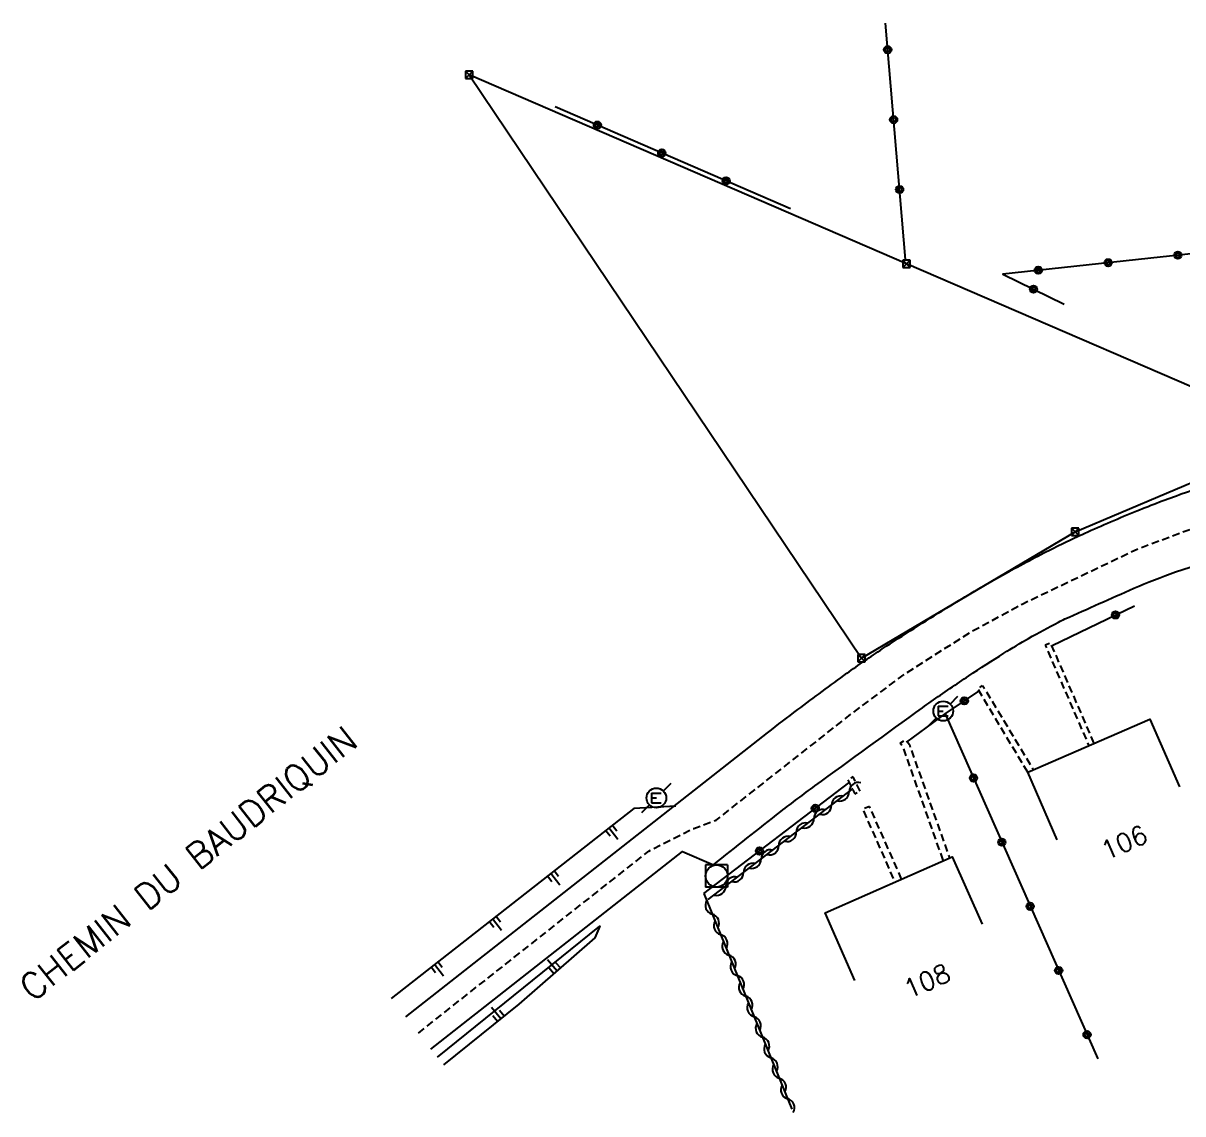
# Model space of a CAD drawing. Header units: millimetres. Extents: x 133016 to 134000, y 142000 to 143000.
# Drawn here: x 133051.8 to 133130.3, y 142572.3 to 142646.1 of the extents above; entities that cross this region are included whole.
import ezdxf
from ezdxf.enums import TextEntityAlignment as Align

# ---------------------------------------------------------------- set-up
doc = ezdxf.new("R2010")
doc.units = ezdxf.units.MM
doc.linetypes.add('DASHED', pattern=[0.75, 0.5, -0.25])
doc.layers.get('0').update_dxf_attribs({"linetype": 'CONTINUOUS'})
for name, color, linetype in [('W0001', 6, 'DASHED'), ('W0008', 7, 'CONTINUOUS'), ('W0100', 7, 'CONTINUOUS'), ('W0112', 1, 'DASHED'), ('W0211', 2, 'CONTINUOUS'), ('W0310', 3, 'CONTINUOUS'), ('W0322', 7, 'CONTINUOUS'), ('W0330', 7, 'CONTINUOUS'), ('W0420', 7, 'CONTINUOUS'), ('W0471', 7, 'CONTINUOUS'), ('W0989', 7, 'CONTINUOUS'), ('W0991', 7, 'CONTINUOUS')]:
    doc.layers.add(name, color=color, linetype=linetype)
doc.styles.get("Standard").update_dxf_attribs({"font": 'romans.shx', "width": 0.85})

# ---------------------------------------------------------------- blocks, each defined once
blk = doc.blocks.new('t310o')
at = {"color": 0, "linetype": 'Continuous'}
for centre, start, end in [((-0.5, 0.375), 216.8699, 323.1304), ((0.5, -0.375), 36.8699, 143.1303)]:
    blk.add_arc(centre, 0.625, start, end, dxfattribs=at)
blk = doc.blocks.new('t322o')
at = {"color": 0, "linetype": 'Continuous'}
for radius in [0.25, 0.15]:
    blk.add_circle((0, 0), radius, dxfattribs=at)
blk = doc.blocks.new('t330o')
at = {"color": 0, "linetype": 'Continuous'}
for p, q in [((0.25, -0.25), (-0.25, 0.25)), ((-0.25, -0.25), (0.25, 0.25)), ((-0.25, 0.25), (-0.25, -0.25)), ((0.25, 0.25), (-0.25, 0.25)), ((0.25, -0.25), (0.25, 0.25)), ((-0.25, -0.25), (0.25, -0.25)), ((-0.25, -0.25), (-0.25, -0.25))]:
    blk.add_line(p, q, dxfattribs=at)
blk = doc.blocks.new('t211o')
at = {"color": 0, "linetype": 'Continuous'}
for p, q in [((0, 1), (0, 0)), ((-0.289, 0.5), (-0.289, 0)), ((0.289, 0.5), (0.289, 0))]:
    blk.add_line(p, q, dxfattribs=at)
blk = doc.blocks.new('T471')
for p, q in [((0.500001, 0.500001), (1.000002, 1.000002)), ((-0.333334, 0.333334), (-0.333334, -0.333334)), ((-0.333334, 0.333334), (0.333334, 0.333334)), ((-0.333334, 0), (0, 0)), ((-0.500001, -0.500001), (-1.000002, -1.000002)), ((-0.333334, -0.333334), (0.333334, -0.333334))]:
    blk.add_line(p, q)
blk.add_ellipse((0, 0), major_axis=(0.471405, 0.471405), ratio=1, start_param=5.497787144, end_param=11.780972451)
blk = doc.blocks.new('T420')
for p, q in [((0.75, 0.75), (-0.75, 0.75)), ((-0.75, 0.75), (-0.75, -0.75)), ((0.75, 0.75), (0.75, -0.75)), ((0.75, -0.75), (-0.75, -0.75))]:
    blk.add_line(p, q)
blk.add_ellipse((0, 0), major_axis=(-0.53, 0.53), ratio=1, start_param=3.926991, end_param=10.210176)

msp = doc.modelspace()

# ---------------------------------------------------------------- linework, layer by layer
at = {"layer": 'W0001', "flags": 128}
msp.add_lwpolyline([(133078.594, 142577.727), (133094.201, 142590.05), (133097.237, 142591.584), (133098.752, 142592.134), (133107.994, 142599.402), (133111.53, 142602.036), (133115.967, 142604.87), (133119.47, 142606.771), (133127.322, 142610.52), (133131.792, 142612.187), (133137.264, 142614.188), (133141.101, 142615.422), (133144.303, 142615.988), (133147.907, 142616.422), (133158.95, 142617.622), (133183.242, 142620.867)], dxfattribs=at)
at = {"layer": 'W0008', "flags": 128}
for points in [[(133077.738, 142578.817), (133102.238, 142598.06, -0.005821), (133104.274, 142599.621, -0.003605), (133107.607, 142602.079, -0.011974), (133110.002, 142603.732, -0.006806), (133114.323, 142606.481, -0.00934), (133117.742, 142608.504, -0.010209), (133120.939, 142610.231, -0.01238), (133123.703, 142611.566, -0.009919), (133127.223, 142613.077, -0.011675), (133130.303, 142614.244, -0.010453), (133133.797, 142615.394, -0.01587)], [(133079.45, 142576.637), (133096.473, 142590.013), (133098.563, 142589.108, -0.003939), (133103.135, 142592.723, -0.007973), (133105.435, 142594.455, -0.000366), (133112.721, 142599.752, -0.004592), (133113.306, 142600.169, -0.005698), (133115.869, 142601.915, -0.006294), (133118.226, 142603.439, -0.010752), (133119.905, 142604.446, -0.00913), (133121.928, 142605.552, -0.015261), (133122.353, 142605.758, -0.001407), (133127.03, 142607.836, -0.020326), (133129.842, 142608.942), (133134.449, 142610.411)]]:
    msp.add_lwpolyline(points, format="xyb", dxfattribs=at)
at = {"layer": 'W0100', "flags": 128}
for points in [[(133121.835, 142590.796), (133119.846, 142595.383), (133128.119, 142598.972), (133130.109, 142594.385)], [(133108.151, 142581.282), (133106.127, 142585.854), (133114.733, 142589.664), (133116.757, 142585.091)]]:
    msp.add_lwpolyline(points, dxfattribs=at)
at = {"layer": 'W0112', "flags": 128}
for points in [[(133124.348, 142597.336), (133121.398, 142604.136), (133121.031, 142603.977), (133123.981, 142597.177)], [(133119.846, 142595.383), (133116.458, 142601.03), (133116.793, 142601.264), (133120.223, 142595.547)], [(133114.119, 142589.43), (133111.431, 142597.041), (133111.213, 142597.34), (133111.584, 142597.598), (133111.835, 142597.253), (133114.545, 142589.58)], [(133111.311, 142588.149), (133109.132, 142593.072), (133108.675, 142592.87), (133110.854, 142587.947)]]:
    msp.add_lwpolyline(points, dxfattribs=at)
msp.add_lwpolyline([(133108.502, 142594.1), (133108.034, 142595.063), (133107.663, 142594.883), (133108.131, 142593.92)], close=True, dxfattribs=at)
at = {"layer": 'W0211', "flags": 128}
for points in [[(133096.032, 142593.089), (133093.176, 142592.935), (133076.75, 142580.074)], [(133079.887, 142576.082), (133090.873, 142584.972), (133090.534, 142584.165), (133085.406, 142579.691), (133080.292, 142575.566)]]:
    msp.add_lwpolyline(points, dxfattribs=at)
at = {"layer": 'W0310', "flags": 128}
for points in [[(133098.224, 142586.768), (133108.038, 142594.277)], [(133097.92, 142587.165), (133103.878, 142572.581)]]:
    msp.add_lwpolyline(points, dxfattribs=at)
at = {"layer": 'W0322', "flags": 128}
for points in [[(133111.576, 142630.099), (133110.21, 142646.094)], [(133103.785, 142633.524), (133087.866, 142640.432)], [(133139.452, 142631.408), (133118.15, 142629.108), (133122.308, 142627.077)], [(133121.51, 142603.964), (133127.065, 142606.65)], [(133111.694, 142597.442), (133114.248, 142599.336), (133116.528, 142600.866)], [(133114.248, 142599.336), (133124.588, 142575.976)], [(133097.92, 142587.165), (133107.734, 142594.674)]]:
    msp.add_lwpolyline(points, dxfattribs=at)
at = {"layer": 'W0330', "flags": 128}
msp.add_lwpolyline([(133082.042, 142642.594), (133108.585, 142603.115), (133123.055, 142611.655), (133138.523, 142618.196), (133111.64, 142629.806)], close=True, dxfattribs=at)

# ---------------------------------------------------------------- block references
at = {"layer": 'W0211'}
for p, rotation in [((133091.491, 142591.616), 218.06258580236), ((133087.554, 142588.534), 218.062585802885), ((133083.618, 142585.451), 218.0625858019284), ((133079.681, 142582.368), 218.0625858024504), ((133087.99, 142581.946), 41.10175670840719), ((133084.184, 142578.705), 38.89368300155975)]:
    msp.add_blockref('t211o', p, dxfattribs=dict(at, rotation=rotation))
at = {"layer": 'W0310'}
for p, rotation in [((133107.754, 142594.06), 37.42069535583529), ((133106.563, 142593.148), 37.42069535583529), ((133105.371, 142592.237), 37.42069535583529), ((133104.18, 142591.325), 37.42069535583529), ((133102.989, 142590.414), 37.42069535583529), ((133101.798, 142589.502), 37.42069535583529), ((133100.606, 142588.591), 37.42069535583529), ((133099.415, 142587.679), 37.42069535583529), ((133098.487, 142585.776), 292.2201106509175), ((133099.054, 142584.388), 292.2201106509175), ((133099.622, 142582.999), 292.2201106509175), ((133100.189, 142581.61), 292.2201106509175), ((133100.756, 142580.222), 292.2201106509175), ((133101.323, 142578.833), 292.2201106509175), ((133101.891, 142577.445), 292.2201106509175), ((133102.458, 142576.056), 292.2201106509175), ((133103.025, 142574.667), 292.2201106509175), ((133103.592, 142573.279), 292.2201106509175)]:
    msp.add_blockref('t310o', p, dxfattribs=dict(at, rotation=rotation))
at = {"layer": 'W0322'}
for p, rotation in [((133110.363, 142644.297), 94.88332787817377), ((133110.768, 142639.564), 94.88332787817377), ((133090.713, 142639.197), 156.5403045102414), ((133095.07, 142637.306), 156.5403045102414), ((133099.427, 142635.415), 156.5403045102414), ((133111.172, 142634.832), 94.88332787817377), ((133125.285, 142629.879), 186.1612257205169), ((133130.007, 142630.388), 186.1612257205169), ((133120.562, 142629.369), 186.1612257205169), ((133120.238, 142628.088), 333.9572074730502), ((133125.786, 142606.032), 25.80721658512113), ((133115.552, 142600.211), 33.8697007607998), ((133116.171, 142594.992), 293.8759886487545), ((133105.465, 142592.938), 37.42069535583529), ((133118.093, 142590.649), 293.8759886487545), ((133101.692, 142590.051), 37.42069535583529), ((133120.016, 142586.305), 293.8759886487545), ((133121.938, 142581.962), 293.8759886487545), ((133123.861, 142577.618), 293.8759886487545)]:
    msp.add_blockref('t322o', p, dxfattribs=dict(at, rotation=rotation))
at = {"layer": 'W0330'}
for p in [(133082.042, 142642.594), (133111.641, 142629.803), (133123.055, 142611.655), (133108.585, 142603.115)]:
    msp.add_blockref('t330o', p, dxfattribs=at)
at = {"layer": 'W0420'}
msp.add_blockref('T420', (133098.781, 142588.355), dxfattribs=at)
at = {"layer": 'W0471'}
for p in [(133114.124, 142599.524), (133094.706, 142593.642)]:
    msp.add_blockref('T471', p, dxfattribs=at)

# ---------------------------------------------------------------- texts
at = {"layer": 'W0989'}
msp.add_text('CHEMIN DU BAUDRIQUIN', height=1.75, rotation=38.29402, dxfattribs=at).set_placement((133063.057, 142589.154), align=Align.MIDDLE)
at = {"layer": 'W0991'}
for s, p in [('106', (133126.378, 142590.628)), ('108', (133113.026, 142581.253))]:
    msp.add_text(s, height=1.25, rotation=23.87599, dxfattribs=at).set_placement(p, align=Align.MIDDLE)

doc.saveas('drawing.dxf')
